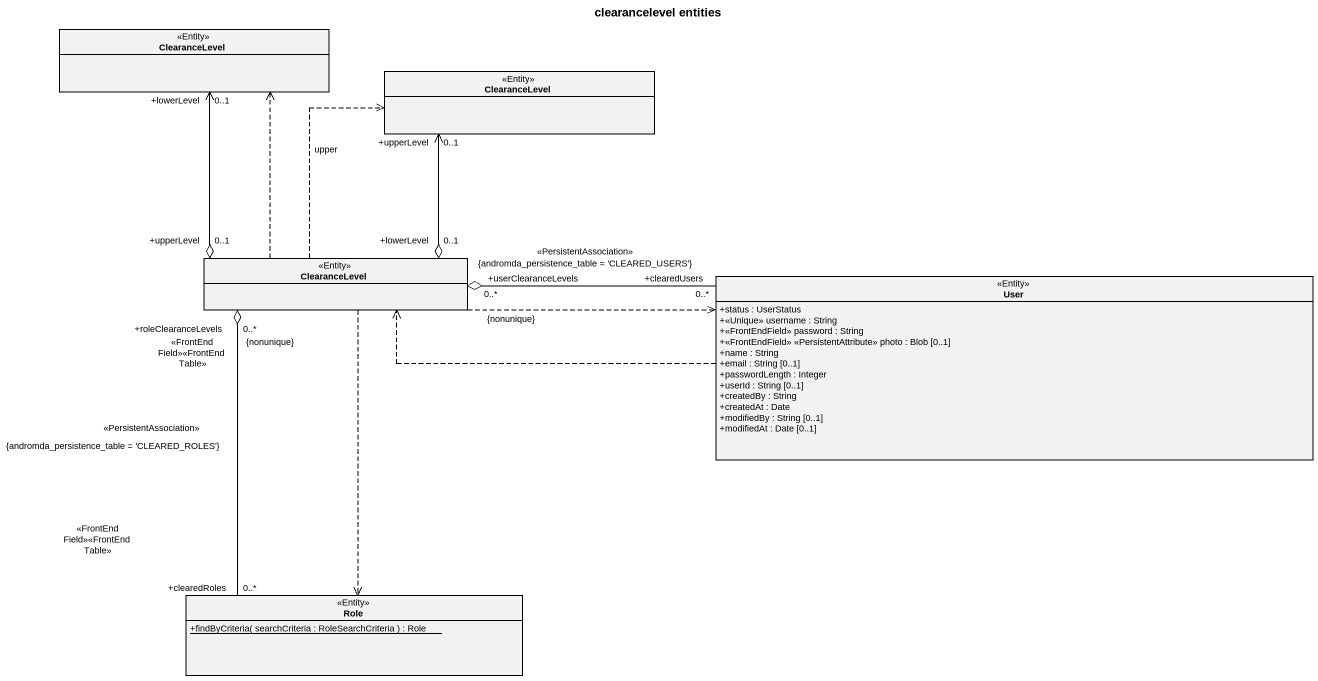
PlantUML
@startuml
title clearancelevel entities
hide circle
hide empty members
skinparam classAttributeIconSize 0
class ClearanceLevel <<Entity>>
class "ClearanceLevel" as ClearanceLevel_2 <<Entity>>
class "ClearanceLevel" as ClearanceLevel_3 <<Entity>>
class User <<Entity>> {
  +status : UserStatus
  +<<Unique>> username : String
  +<<FrontEndField>> password : String
  +<<FrontEndField>> <<PersistentAttribute>> photo : Blob [0..1]
  +name : String
  +email : String [0..1]
  +passwordLength : Integer
  +userId : String [0..1]
  +createdBy : String
  +createdAt : Date
  +modifiedBy : String [0..1]
  +modifiedAt : Date [0..1]
}
class Role <<Entity>> {
  {static} +findByCriteria( searchCriteria : RoleSearchCriteria ) : Role
}
ClearanceLevel_3 "+upperLevel\n0..1" o-up-> "+lowerLevel\n0..1" ClearanceLevel
ClearanceLevel_3 .up.> ClearanceLevel
ClearanceLevel_3 "+lowerLevel\n0..1" o-up-> "+upperLevel\n0..1" ClearanceLevel_2
ClearanceLevel_3 .up.> ClearanceLevel_2 : upper
ClearanceLevel_3 "+userClearanceLevels\n0..*\n{nonunique}" o-right- "+clearedUsers\n0..*" User : <<PersistentAssociation>>\n{andromda_persistence_table = 'CLEARED_USERS'}
ClearanceLevel_3 .right.> User
ClearanceLevel_3 "+roleClearanceLevels\n<<FrontEndField>><<FrontEndTable>>\n0..*\n{nonunique}" o-- "+clearedRoles\n<<FrontEndField>><<FrontEndTable>>\n0..*" Role : <<PersistentAssociation>>\n{andromda_persistence_table = 'CLEARED_ROLES'}
ClearanceLevel_3 ..> Role
User .left.> ClearanceLevel_3
@enduml
